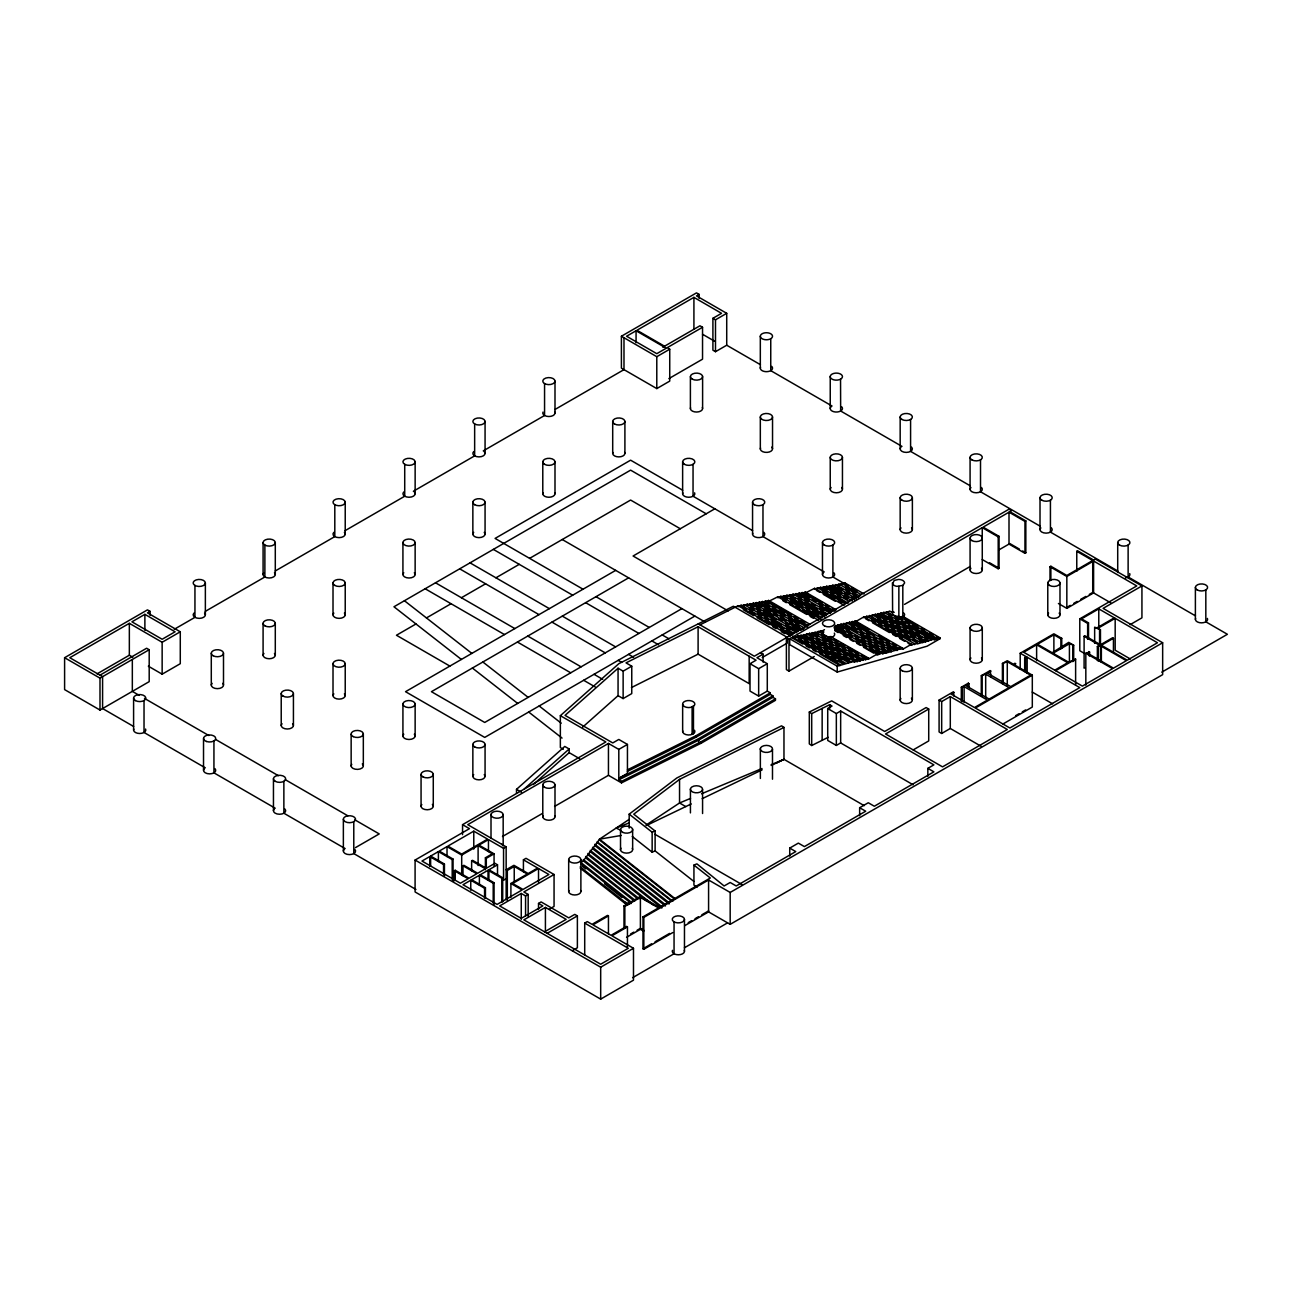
<?xml version="1.0" encoding="UTF-8"?>
<svg xmlns="http://www.w3.org/2000/svg" width="1292" height="1292" viewBox="0 0 1292 1292"><rect width="100%" height="100%" fill="white"/><g stroke="black" fill="none" stroke-linecap="round" stroke-linejoin="round"><path stroke-width="1.5" d="M892.449 582.74L892.611 613.765A6.105 3.521 0 0 0 896.923 616.268L898.861 616.349L937.088 638.426L937.088 639.427L939.93 637.78L939.93 638.781L927.123 646.178L837.216 672.066L789.735 644.643L789.735 638.781L837.216 666.188L854.254 661.326L854.254 662.328L857.097 660.68L857.097 661.682L859.955 660.034L859.955 661.036L862.798 659.388L862.798 660.39L865.64 658.742L865.64 659.744L868.499 658.096L868.499 659.082L861.683 655.157M818.708 634.937L815.317 632.967L821.018 630.674L823.036 631.836L822.568 632.66A6.105 3.521 0 0 0 830.627 636.617L868.499 658.096M903.786 616.607L904.61 614.847A6.105 3.521 0 0 0 903.786 613.086M682.644 704.366A6.105 3.521 0 0 0 690.816 707.37L694.256 705.561A6.105 3.521 0 0 0 689.799 700.587A6.105 3.521 0 0 0 682.644 704.366L682.644 731.773M563.296 749.263L560.357 747.567L560.357 715.671L618.803 663.7L733.388 606.239L787.135 637.279L787.135 643.158L762.215 657.547M618.06 668.239L618.06 695.661L623.132 698.584L631.756 693.594L631.756 666.188L623.132 671.162L618.06 668.239L565.04 715.38L612.763 742.932L618.803 739.444L627.444 744.434L627.444 773.343L618.803 778.317L698.649 738.701L772.891 695.839L772.891 697.325L698.649 740.187L618.803 779.819L618.803 749.408L608.451 743.433L467.736 824.667L506.157 846.858L506.157 899.684M582.708 727.089L618.06 695.661M516.509 793.03L516.509 789.347L564.765 746.437L569.174 748.989L569.174 752.655L533.289 784.567M524.326 788.879L569.174 748.989M629.188 828.107L629.188 814.154L676.863 777.945L781.579 725.829L783.969 727.428L783.969 759.325L864.235 805.675M671.194 900.782L597.179 842.529L599.488 839.17L629.172 819.403M783.969 727.428L679.544 779.399L633.758 814.17L655.109 830.982L655.109 850.911L693.788 881.354M669.095 903.996L594.853 845.582L597.179 842.529M665.412 905.983L592.543 848.634L594.853 845.582M661.843 908.034L590.234 851.67L592.543 848.634M647.244 901.412L587.925 854.723L590.234 851.67M637.618 898.715L585.615 857.775L587.925 854.723M634.598 901.202L583.306 860.827L585.615 857.775M583.306 860.827L580.996 862.588L631.32 902.204M902.817 585.438L904.61 582.95A6.105 3.521 0 0 0 898.505 579.43L894.177 580.463L892.611 583.855A6.105 3.521 0 0 0 896.923 586.358L902.817 585.438L902.817 617.35M840.543 379.17L841.544 378.459A6.105 3.521 0 0 0 840.188 373.873A6.105 3.521 0 0 0 832.145 374.066L831.144 374.777A6.105 3.521 0 0 0 832.5 379.363A6.105 3.521 0 0 0 840.543 379.17L840.656 411.001L901.961 446.386M646.113 825.055L679.544 802.978L690.542 798.391M100.001 675.151L146.61 648.245L149.194 649.731L149.194 681.643L100.001 710.051L64.6 689.605L64.6 657.709L147.466 609.872L150.066 611.358L150.066 615.347M668.836 378.637L702.541 359.176L702.541 327.28L667.157 347.709L669.74 349.211L669.74 381.108L656.788 388.585L621.404 368.139L621.404 336.243L696.501 292.88L699.085 294.382L699.085 298.371M148.338 666.188L162.146 674.166L180.282 663.7L180.282 631.788L162.146 642.269L129.345 623.325L69.784 657.709L102.585 676.653L102.585 708.549L133.657 726.492M144.882 614.346L131.929 621.823L162.146 639.265L175.098 631.788L144.882 614.346L144.882 630.302M150.066 611.358L147.466 612.86L180.282 631.788M636.068 330.768L626.572 336.243L656.788 353.685L666.284 348.21L636.068 330.768L636.068 342.735M760.423 364.683L726.718 345.222L715.493 351.699L712.909 350.197L712.909 318.3L721.534 313.326L693.917 297.37L636.94 330.267L664.556 346.224M699.085 294.382L696.501 295.884L726.718 313.326L726.718 345.222M97.013 673.891L129.345 655.222L132.801 657.208M174.226 629.301L194.947 617.35L194.947 585.438M205.283 611.374L264.876 576.975L264.876 545.079A6.105 3.521 0 0 1 267.606 539.184A6.105 3.521 0 0 1 275.083 543.496A6.105 3.521 0 0 1 264.876 545.079M275.212 570.999L334.806 536.6L334.806 504.704M345.125 530.641L404.719 496.225L404.719 464.329A6.105 3.521 0 0 1 407.465 458.434A6.105 3.521 0 0 1 414.926 462.762A6.105 3.521 0 0 1 404.719 464.329M413.359 491.251L474.648 455.866L474.648 423.97A6.105 3.521 0 0 1 477.378 418.075A6.105 3.521 0 0 1 484.855 422.387A6.105 3.521 0 0 1 474.648 423.97M483.273 450.876L544.562 415.491L544.562 383.595M554.93 409.516L623.988 369.641L623.988 337.745M662.828 347.209L699.957 325.778L702.541 327.28M712.909 318.3L715.493 319.802L726.718 313.326M64.6 657.709L100.001 678.138L149.194 649.731M621.404 336.243L656.788 356.689L669.74 349.211M415.976 623.971L396.45 635.244L449.874 666.091M426.441 617.931L451.053 603.719M461.405 597.744L485.582 583.79M495.934 577.799L519.239 564.346M529.607 558.37L630.609 500.052L680.303 528.751M714.831 508.806L633.08 556.012L728.171 610.922M615.67 570.37L405.526 691.688L484.726 737.409L694.854 616.09M628.623 577.847L431.431 691.688L484.726 722.454L681.918 608.613M355.478 847.617L379.218 833.921L354.88 819.855M462.552 834.648L462.552 824.667L605.851 741.947L560.357 715.671M763.087 662.134L763.087 654.156L756.934 657.709L767.287 663.7L767.287 691.107L758.662 696.081L750.022 691.107L750.022 663.7L756.062 660.212L698.1 626.733L626.022 662.877L631.756 666.188M814.267 656.497L788.976 671.113L786.392 669.611L786.392 637.715L788.976 639.201L982.243 527.637L998.199 536.858L999.071 536.358L999.071 568.254L998.199 568.755L982.243 559.533M998.635 550.053L1009.004 544.077L1024.96 553.299L1025.832 552.798L1025.832 520.902L1024.96 521.403L1009.004 512.181L983.099 527.136L999.071 536.358M842.852 663.927L795.371 636.504L792.529 638.151L802.703 644.03M845.711 663.28L798.23 635.858L795.371 637.505L795.371 636.504M798.23 635.858L798.23 636.859L801.072 635.212L848.553 662.618M801.072 635.212L801.072 636.213L803.931 634.566L851.396 661.972M627.444 946.778L627.444 926.848L611.907 935.812L633.484 948.28L633.484 980.176L600.683 999.12L415.087 891.964L415.087 860.052L469.464 828.657L462.552 824.667M803.931 634.566L803.931 635.567L806.773 633.92L854.254 661.326M857.097 660.68L809.616 633.274L806.773 634.921L806.773 633.92M809.616 633.274L809.616 634.275L812.474 632.628L859.955 660.034M812.474 632.628L812.474 633.613L815.317 631.982L862.798 659.388M444.432 876.008L444.432 864.041L443.56 864.542L429.752 856.564L421.983 861.053L460.404 883.227L468.172 878.754L454.364 870.776L454.364 880.74M430.624 866.044L430.624 856.079L438.392 851.589L452.2 859.568L453.056 859.067L453.056 880.999M485.404 869.758L485.404 857.791L492.3 853.802L478.105 845.614L461.696 855.078L447.016 846.599L439.248 851.089L453.056 859.067M473.776 831.16L447.888 846.098L461.696 854.077L487.601 839.122L473.776 831.16L473.776 849.102M824.474 629.688L821.018 631.675L821.018 630.674M618.803 749.408L627.444 744.434M750.022 663.7L758.662 668.675L767.287 663.7M885.666 652.153L882.824 653.8L882.824 652.815L835.343 625.393L835.343 626.394L838.201 624.747L885.666 652.153L885.666 653.154L902.769 648.277L902.769 649.262L899.377 647.308M888.525 651.507L841.044 624.101L838.201 625.748L838.201 624.747M841.044 624.101L841.044 625.102L843.886 623.455L891.367 650.861M894.226 650.215L846.744 622.809L843.886 624.456L843.886 623.455M897.068 649.569L849.587 622.163L846.744 623.794L846.744 622.809M899.91 648.923L852.445 621.517L849.587 623.148L849.587 622.163M902.769 648.277L855.288 620.854L852.445 622.502L852.445 621.517M937.088 638.426L934.245 640.073L934.245 639.072L917.142 643.949L917.142 642.964L914.3 644.611L914.3 643.61L911.458 645.257L911.458 644.256L863.977 616.849L855.288 621.856L855.288 620.854M914.3 643.61L866.819 616.203L863.977 617.834L863.977 616.849M917.142 642.964L869.661 615.541L866.819 617.188L866.819 616.203M920.001 642.318L872.52 614.895L869.661 616.542L869.661 615.541M922.843 641.672L875.362 614.249L872.52 615.896L872.52 614.895M925.686 641.01L878.221 613.603L875.362 615.25L875.362 614.249M506.157 846.858L503.557 848.343L488.457 839.622L478.961 845.113L494.061 853.834L494.061 865.785M928.544 640.364L881.063 612.957L878.221 614.604L878.221 613.603M931.387 639.718L883.906 612.311L881.063 613.958L881.063 612.957M934.245 639.072L886.764 611.665L883.906 613.312L883.906 612.311M502.475 836.505L542.43 813.443M554.591 806.418L608.451 775.329L621.5 782.871L701.233 743.175L775.475 700.312L775.475 698.827L772.891 697.325M904.545 604.381L970.147 566.51M454.364 870.776L455.22 870.275L469.028 878.253L476.796 873.763L462.988 865.785L462.988 875.766M462.988 865.785L463.86 865.301L477.669 873.263L485.437 868.789L471.628 860.811L471.628 870.776M471.628 860.811L472.484 860.311L486.293 868.289L494.933 863.298L497.517 864.8L497.517 874.765M627.395 769.87L696.049 735.697L770.29 692.835L770.29 694.337L696.049 737.199L627.395 771.372M485.404 857.791L486.293 858.308L494.061 853.834M618.803 779.819L621.5 781.369L701.233 741.689L775.475 698.827M485.437 897.682L485.437 887.717L484.565 888.218L470.756 880.24L462.988 884.729L497.097 904.416L522.13 889.962L510.905 883.486L510.905 897.439M494.061 904.658L494.061 882.743L493.205 883.227L479.397 875.265L471.628 879.739L485.437 887.717M502.701 901.671L502.701 877.752L501.829 878.253L488.021 870.275L480.253 874.765L494.061 882.743M488.893 879.739L488.893 869.774L497.517 864.8M868.499 659.082L877.123 654.107L877.123 655.109L882.824 652.815M523.422 871.777L523.422 859.81L526.005 858.308L554.058 874.506L554.058 906.419L549.035 909.326M523.422 859.81L537.666 868.03L528.17 873.521L513.925 865.301L506.157 869.774L507.32 870.453L514.232 866.464L527.298 874.022L510.905 883.486M902.769 649.262L911.458 644.256M506.157 878.754L503.557 880.24L503.557 848.343M1050.008 580.706L1050.008 566.752L1050.864 566.251L1066.837 575.473L1092.725 560.518L1092.725 592.43L1089.285 594.417M1076.769 571.242L1076.769 551.313L1077.625 550.812L1093.597 560.034L1095.325 559.032L1141.934 585.938L1141.934 617.834L1130.112 624.666M538.522 868.531L512.633 883.486L522.985 889.461L548.89 874.506L538.522 868.531L538.522 882.484M913.169 784.809L840.656 742.932L836.344 745.436L827.72 740.445L827.72 708.549L832.032 706.062L829.658 704.689L811.699 713.62L809.309 712.021L831.693 700.878L884.697 731.482L926.138 707.548L928.722 709.033L928.722 740.93L913.186 749.909M1050.008 566.752L1066.837 576.474L1093.597 561.019L1136.766 585.938L1079.789 618.836L1079.789 650.732L1084.505 653.461M528.17 916.383L528.17 894.452L525.569 895.937L521.257 893.45L499.681 905.918L521.257 918.37L542.834 905.918L538.522 903.415L538.522 909.407M554.058 874.506L523.858 891.964L528.17 894.452M827.72 708.549L836.344 713.539L840.656 711.036L933.89 764.864L927.85 768.352L927.85 776.331M538.522 903.415L541.122 901.929L568.738 917.869L574.779 914.381L577.379 915.883L577.379 947.779L572.34 950.686M544.562 931.823L566.154 919.371L545.418 907.404L523.841 919.856L600.683 964.22L628.3 948.28L584.711 923.102L584.711 954.998M1066.837 607.369L1070.293 605.383M1073.749 603.38L1077.189 601.394M1080.645 599.407L1085.829 596.403M1058.423 603.509L1066.837 608.37L1093.597 592.915L1110.862 602.896M981.371 746.421L950.298 728.478L941.674 733.468L939.09 731.966L939.09 700.07L953.318 691.85L954.174 696.34M961.329 701.185L961.329 687.231L968.386 683.161L969.242 687.635M981.29 695.645L981.29 675.7L990.189 670.564L991.061 677.04M1002.414 683.436L1002.414 663.507L1007.276 660.697L1013.283 664.169L1014.898 663.248L1015.819 663.781L1014.204 664.702L1032.308 675.151L1032.308 707.047L1002.947 724.005M1020.212 669.175L1020.212 653.219L1053.884 633.791L1061.749 638.329L1061.749 648.293M954.174 692.351L951.154 694.095L974.475 707.548L987.411 700.07L964.107 686.617L961.329 687.231M969.242 683.646L965.835 685.616L989.139 699.085L1009.004 687.619L985.683 674.166L981.29 675.7M991.061 671.065L987.411 673.164L1010.732 686.617L1030.58 675.151L1007.276 661.698L1002.414 663.507M1054.756 670.177L1067.693 662.699L1036.62 644.756L1023.668 652.234L1082.373 686.117L1112.59 668.675L1085.829 653.219L1085.829 685.131M1061.749 638.329L1060.877 638.829L1053.884 634.792L1037.492 644.256L1052.156 652.735L1068.742 642.366L1073.684 645.225L1073.684 661.165M1094.647 643.368L1094.647 627.411L1097.053 627.815L1114.318 617.834L1098.781 608.871L1081.517 618.836L1088.51 622.873L1088.51 638.829M928.722 709.033L885.553 733.969L942.53 766.867L1007.276 729.479L950.298 696.582L941.674 701.556L939.09 700.07M1141.934 585.938L1103.093 608.37L1162.655 642.754L1162.655 674.65L730.174 924.345L708.581 911.894L684.728 925.67M547.162 933.325L577.379 915.883M1024.685 671.549L1024.685 657.596L1026.236 656.691L1020.212 653.219M1024.685 657.596L1027.156 657.224L1079.789 687.619L1009.859 727.994L975.331 708.048L1032.308 675.151M1079.789 618.836L1087.638 623.374L1088.51 622.873M584.711 923.102L587.295 921.616L592.043 924.345L607.579 915.382L608.451 915.883L608.451 933.825M1073.684 645.225L1069.421 643.755L1053.028 653.219L1068.565 662.198L1075.622 659.114L1075.622 685.035M1084.957 667.673L1084.101 668.174L1084.101 636.278L1084.957 635.777L1100.509 644.756L1112.59 637.78L1113.446 638.28L1113.446 652.234M1101.365 661.197L1101.365 645.257L1127.27 660.212L1157.471 642.754L1115.174 618.335L1097.909 628.3L1100.445 629.769L1100.509 661.698M1094.647 627.411L1100.445 629.769M623.988 927.85L623.988 905.918L640.396 896.438L659.388 907.404L710.309 877.995L693.933 865.107L696.889 863.863L724.118 885.973L730.174 882.484L736.214 885.973L795.775 851.589L789.735 848.101L789.735 856.079M608.451 915.883L592.915 924.846L611.035 935.311L626.572 926.348L627.444 926.848M623.988 905.918L624.843 906.403L640.396 897.439L658.516 907.905L642.98 916.884L642.98 948.78L643.836 949.281L672.809 932.549M1055.612 670.677L1075.622 659.114M1085.829 653.219L1089.576 652.056L1089.576 656.045M1097.36 660.519L1097.36 646.565L1099.637 645.257L1084.101 636.278M1089.576 652.056L1087.557 653.219L1113.446 668.174L1126.398 660.697L1100.509 645.758L1097.36 646.565M1101.365 645.257L1113.446 638.28M642.98 916.884L643.836 917.368L708.581 879.997L730.174 892.449L1162.655 642.754M630.544 934.019L633.823 932.13M637.101 930.24L640.396 928.334L643.836 930.337M626.572 937.314L640.396 929.336L643.691 931.241M1015.69 715.655L1019 713.733M1022.311 711.827L1025.622 709.922M789.735 848.101L798.359 843.111L804.399 846.599L865.705 811.215L859.648 807.726L859.648 815.704M859.648 807.726L868.289 802.752L874.329 806.24L933.89 771.841L927.85 768.352M415.087 860.052L600.683 967.207L633.484 948.28M642.98 948.78L651.604 943.79M655.06 941.803L658.516 939.801M659.388 939.3L669.563 933.422M688.248 922.649L691.64 920.679M695.031 918.725L698.423 916.755M701.831 914.801L708.614 910.876M632.612 977.689L674.053 953.754L674.053 921.858M684.421 947.779L727.574 922.859M1161.799 672.163L1227.4 634.291L1205.824 621.823L1205.824 589.927M700.006 624.843L738.12 605.738L789.945 635.664L789.945 636.665M792.787 635.018L741.156 605.205L738.12 606.739L738.12 605.738M793.918 633.371L744.208 604.672L741.156 606.206L741.156 605.205M796.776 632.741L747.26 604.139L744.208 605.673L744.208 604.672M797.939 631.11L750.313 603.606L747.26 605.14L747.26 604.139M750.313 603.606L750.313 604.608L753.365 603.089L800.798 630.464M753.365 603.089L753.365 604.075L756.418 602.557L803.543 629.753M804.658 628.122L759.454 602.024L756.418 603.542L756.418 602.557M807.532 627.476L762.506 601.491L759.454 603.009L759.454 602.024M808.679 625.845L765.558 600.958L762.506 602.476L762.506 601.491M765.558 600.958L765.558 601.943L768.611 600.425L809.842 624.23M768.611 600.425L768.611 601.426L777.849 596.791L818.579 620.305M821.454 619.675L780.901 596.258L777.849 597.776L777.849 596.791M822.293 617.867L783.953 595.725L780.901 597.243L780.901 596.258M783.953 595.725L783.953 596.71L786.99 595.192L825.184 617.237M826.347 615.622L790.042 594.659L786.99 596.193L786.99 595.192M790.042 594.659L790.042 595.66L793.094 594.126L827.526 614.007M830.433 613.393L796.147 593.593L793.094 595.127L793.094 594.126M831.628 611.794L799.199 593.06L796.147 594.595L796.147 593.593M799.199 593.06L799.199 594.062L802.235 592.527L834.551 611.181M802.235 592.527L802.235 593.529L805.287 591.994L835.763 609.598M805.287 591.994L805.287 592.996L814.59 588.328L844.047 605.35M845.243 603.735L817.642 587.795L814.59 589.33L814.59 588.328M848.182 603.138L820.678 587.262L817.642 588.797L817.642 587.795M849.393 601.555L823.731 586.73L820.678 588.264L820.678 587.262M823.731 586.73L823.731 587.731L826.783 586.197L852.332 600.958M826.783 586.197L826.783 587.198L829.835 585.68L855.272 600.36M829.835 585.68L829.835 586.665L832.888 585.147L856.515 598.794M858.631 597.712L835.94 584.614L832.888 586.132L832.888 585.147M631.433 687.57L698.1 654.156L749.166 683.63L749.166 656.223M859.842 596.113L838.976 584.081L835.94 585.599L835.94 584.614M861.07 594.53L842.029 583.548L838.976 585.066L838.976 584.081M837.991 585.696L843.353 583.015M864.025 593.949L845.081 583.015L842.029 584.533L842.029 583.548M776.767 762.91L783.969 759.325L771.146 764.686M809.309 712.021L809.309 743.917L811.699 745.516L828.156 737.328M646.355 825.54L691.22 803.947M702.137 798.698L762.151 769.822M771.243 765.445L783.969 759.325M770.743 338.746L769.499 339.295A6.105 3.521 0 0 1 761.602 338.407A6.105 3.521 0 0 1 762.086 333.772L763.346 333.207A6.105 3.521 0 0 1 771.243 334.095A6.105 3.521 0 0 1 770.759 338.73L770.743 370.642L832.048 406.027M629.188 814.154L652.153 832.226L655.109 830.982M632.256 836.489L652.153 852.171L655.109 850.911M701.524 793.789L761.989 768.514M629.01 822.956L616.122 828.091L621.016 830.336M900.088 618.254L901.558 617.899M621.274 835.439L599.488 839.17L674.876 898.505M580.221 866.851L625.005 902.091L629.721 904.029M580.221 868.143L625.005 903.399L628.154 904.691M970.179 485.776L910.585 451.376L910.585 419.48M1040.092 526.151L980.515 491.751L980.515 459.855M1117.774 570.999L1050.428 532.11L1050.428 500.214M1195.455 615.848L1128.126 576.975L1128.126 545.079M702.541 334.257L714.621 341.233M1025.832 520.902L1009.859 511.68L1011.588 510.679L1009.004 509.193L754.334 656.223L698.278 623.842M1076.769 551.313L1092.725 560.518M1009.859 543.577L1019.436 549.116M1022.634 550.957L1025.832 552.798M989.494 562.714L999.071 568.254M1130.403 659.033L1115.174 650.231L1115.174 618.335M939.93 637.78L902.817 616.349L898.861 617.35L902.333 619.352M682.677 490.249L630.609 460.178L495.078 538.425L583.031 589.217M752.622 530.624L693.045 496.225L693.045 464.329M824.264 571.985L762.974 536.6L762.974 504.704M848.521 586.003L832.888 576.975L832.888 545.079M851.977 587.989L857.145 590.977M892.465 611.358L894.177 612.36M904.497 618.319L917.998 626.103M921.374 628.057L924.749 630.012M929.82 632.935L933.195 634.873M936.555 636.827L939.93 638.781M1032.243 692.076L1052.625 703.833M892.449 612.65L889.607 611.019L886.764 612.65L886.764 611.665M845.485 586.536L855.869 592.527M905.805 621.371L909.293 623.374M912.766 625.376L917.982 628.38M921.454 630.399L937.088 639.427M845.937 589.087L849.409 591.09M852.882 593.093L856.37 595.111M888.46 613.635L891.851 615.59M895.243 617.56L898.634 619.514M902.026 621.468L905.417 623.422M908.809 625.376L932.549 639.088M837.684 586.616L842.917 589.637M846.405 591.655L849.894 593.674M853.398 595.677L856.887 597.695M888.993 616.236L892.384 618.206M895.776 620.16L912.733 629.947M916.125 631.901L919.516 633.871M924.604 636.794L927.995 638.765M834.567 587.117L841.318 591.009M844.71 592.963L848.085 594.918M851.46 596.856L854.836 598.81M882.759 614.927L899.716 624.714M903.108 626.685L906.499 628.639M909.891 630.593L921.761 637.457M925.153 639.411L928.544 641.365M706.207 513.796L630.609 470.143L393.963 606.772L461.389 659.453M829.835 586.665L841.706 593.529M845.097 595.483L848.489 597.437M879.917 615.573L886.7 619.498M890.091 621.452L893.483 623.406M896.874 625.376L900.266 627.331M903.657 629.285L915.527 636.132M918.919 638.103L925.686 642.011M826.783 587.198L840.414 595.063M843.821 597.033L847.229 599.003M877.058 616.236L880.45 618.19M883.841 620.144L887.233 622.098M890.624 624.052L907.582 633.855M910.973 635.809L914.365 637.763M919.452 640.703L922.843 642.657M823.731 587.731L827.155 589.701M830.578 591.688L834.002 593.658M837.426 595.628L840.85 597.615M877.607 618.836L894.565 628.623M897.956 630.577L901.348 632.547M904.739 634.501L909.826 637.44M913.218 639.395L916.609 641.349M822.406 589.265L827.558 592.237M830.998 594.223L846.454 603.138M871.357 617.528L881.532 623.39M884.923 625.36L888.315 627.314M891.706 629.269L895.098 631.223M898.489 633.193L910.359 640.041M822.81 591.784L834.89 598.761M838.346 600.748L841.803 602.75M871.906 620.128L875.298 622.082M878.689 624.052L882.081 626.006M885.472 627.96L902.43 637.747M816.318 590.331L819.79 592.334M823.246 594.336L835.391 601.329M865.672 618.82L869.064 620.774M872.455 622.728L889.413 632.531M892.804 634.485L896.196 636.439M899.587 638.393L904.675 641.333M908.066 643.287L911.458 645.257M805.287 592.996L822.229 602.766M825.604 604.721L828.996 606.675M832.387 608.629L835.763 610.583M856.984 622.841L868.854 629.688M879.028 635.567L889.203 641.446M892.594 643.4L895.986 645.354M802.235 593.529L809.05 597.453M812.442 599.407L815.85 601.378M819.241 603.348L822.649 605.302M826.04 607.272L831.144 610.212M854.141 623.487L874.474 635.228M879.561 638.167L882.953 640.121M886.344 642.092L889.736 644.046M893.127 646L898.215 648.939M799.199 594.062L809.438 599.972M819.677 605.883L829.932 611.794M851.283 624.133L854.674 626.087M858.066 628.041L861.457 630.012M866.544 632.951L869.936 634.905M873.327 636.859L876.719 638.813M880.11 640.767L883.502 642.738M886.893 644.692L897.068 650.57M797.858 595.58L801.282 597.566M804.722 599.536L808.146 601.523M811.57 603.493L815.01 605.48M820.145 608.451L823.569 610.422M851.832 626.733L856.919 629.672M860.311 631.627L863.702 633.597M867.093 635.551L870.485 637.505M873.877 639.459L884.051 645.338M887.442 647.292L890.834 649.262M798.262 598.099L801.702 600.086M805.142 602.072L817.206 609.033M820.646 611.019L825.814 614.007M845.582 625.425L857.452 632.289M860.843 634.243L871.018 640.105M874.409 642.076L877.801 644.03M881.192 645.984L884.584 647.938M887.975 649.908L891.367 651.862M790.042 595.66L795.226 598.648M798.682 600.651L824.619 615.622M841.044 625.102L849.522 629.995M861.393 636.843L864.784 638.797M868.176 640.767L871.567 642.722M874.959 644.676L878.35 646.63M881.742 648.6L886.829 651.523M790.462 598.196L802.623 605.205M806.095 607.208L809.567 609.21M813.039 611.213L818.24 614.233M839.897 626.717L843.288 628.687M846.68 630.641L851.767 633.581M855.159 635.535L858.55 637.489M861.942 639.443L865.333 641.413M868.708 643.368L878.883 649.246M882.274 651.2L885.666 653.154M783.953 596.71L787.426 598.729M790.914 600.748L803.123 607.789M806.612 609.808L818.805 616.849M835.343 626.394L845.517 632.273M848.909 634.227L852.3 636.181M855.692 638.135L865.866 644.014M869.258 645.968L872.649 647.938M876.041 649.892L882.824 653.8M834.196 627.024L879.981 653.461M782.581 598.228L785.972 600.182M789.347 602.137L792.723 604.075M796.114 606.029L799.49 607.983M802.865 609.937L814.703 616.768M834.196 628.025L851.153 637.812M856.241 640.751L859.632 642.705M863.024 644.66L866.415 646.614M869.807 648.584L878.285 653.477M834.729 629.624L877.123 654.107M782.936 600.715L786.327 602.686M789.719 604.64L806.692 614.443M810.084 616.397L813.476 618.351M834.729 630.625L838.12 632.579M843.208 635.519L846.599 637.473M849.991 639.443L853.382 641.397M856.774 643.351L860.165 645.306M863.557 647.276L873.731 653.138M768.611 601.426L790.946 614.314M794.37 616.3L797.81 618.287M801.25 620.257L804.69 622.243M834.471 639.443L837.878 641.413M841.27 643.368L844.677 645.338M848.085 647.308L858.292 653.187M818.159 631.32L865.64 658.742M765.558 601.943L769.015 603.945M772.455 605.932L775.911 607.918M779.351 609.921L784.535 612.909M787.975 614.895L791.431 616.882M794.887 618.884L806.951 625.845M821.55 634.275L824.942 636.245M828.333 638.2L831.725 640.154M835.117 642.108L845.291 647.986M848.683 649.941L852.074 651.911M855.466 653.865L858.857 655.819M862.248 657.773L865.64 659.744M764.234 603.477L769.434 606.481M772.907 608.484L785.019 615.476M788.491 617.479L798.876 623.471M822.1 636.891L832.274 642.754M835.666 644.724L839.057 646.678M842.449 648.632L845.84 650.587M849.232 652.557L861.102 659.404M761.198 604.026L776.847 613.054M780.32 615.057L783.808 617.075M789.008 620.079L792.497 622.082M795.969 624.101L799.441 626.103M812.474 633.613L817.561 636.552M822.649 639.492L826.04 641.446M829.432 643.416L832.823 645.37M836.215 647.324L853.172 657.111M856.564 659.082L859.955 661.036M758.162 604.559L761.65 606.578M765.139 608.58L770.371 611.617M773.86 613.619L777.364 615.638M780.852 617.657L786.085 620.677M789.573 622.696L801.799 629.753M809.616 634.275L813.007 636.229M816.399 638.183L819.79 640.138M823.182 642.092L826.573 644.062M829.965 646.016L840.139 651.895M843.531 653.849L846.922 655.803M850.314 657.757L857.097 661.682M753.365 604.075L760.132 607.983M763.524 609.953L773.682 615.816M778.769 618.755L782.161 620.709M785.552 622.663L788.944 624.617M792.319 626.572L797.406 629.511M810.165 636.875L813.556 638.829M816.948 640.784L833.905 650.587M837.297 652.541L840.688 654.495M844.08 656.449L849.167 659.388M750.313 604.608L753.721 606.578M757.112 608.532L760.52 610.502M763.911 612.473L775.83 619.336M786.02 625.231L796.227 631.126M803.931 635.567L820.872 645.354M824.264 647.308L827.655 649.262M831.047 651.233L849.7 661.988M750.684 607.111L754.092 609.081M757.5 611.051L767.755 616.978M771.163 618.949L781.418 624.86M786.537 627.815L789.945 629.785M801.072 636.213L807.855 640.121M811.247 642.092L814.638 644.046M818.03 646L821.421 647.954M824.813 649.924L841.77 659.711M749.36 608.645L752.784 610.615M757.919 613.587L761.359 615.573M764.783 617.544L768.207 619.53M771.631 621.517L783.63 628.429M787.07 630.415L792.206 633.387M798.23 636.859L801.621 638.813M805.013 640.767L808.404 642.738M811.796 644.692L828.753 654.479M832.145 656.433L835.536 658.403M838.928 660.357L844.015 663.297M742.884 607.208L746.324 609.194M749.764 611.181L754.932 614.152M758.372 616.139L761.812 618.125M765.252 620.112L777.299 627.072M780.739 629.059L791.059 635.018M798.763 639.459L815.72 649.262M819.112 651.216L822.503 653.171M825.895 655.125L837.765 661.988M792.529 637.166L840.01 664.572M743.304 609.727L753.656 615.719M757.112 617.705L769.208 624.698M772.664 626.685L776.121 628.687M781.305 631.675L784.761 633.661M806.095 645.984L809.486 647.938M812.878 649.908L816.269 651.862M819.661 653.817L840.01 665.574M760.487 652.67L763.087 654.156M562.246 539.523L705.319 622.13M767.287 691.107L770.29 692.835M770.29 694.337L772.891 695.839M595.983 596.694L649.278 627.46M662.215 634.937L669.095 638.894M493.35 549.391L572.679 595.192M585.631 602.67L638.91 633.435M651.862 640.913L658.597 644.789M470.046 562.86L549.375 608.645M562.311 616.122L615.606 646.888M628.558 654.366L633.613 657.289M459.677 568.835L539.006 614.637M551.959 622.114L605.254 652.88M618.19 660.357L621.662 662.36M435.517 582.789L514.846 628.59M527.782 636.068L581.077 666.833M594.029 674.311L602.702 679.317M425.149 588.764L504.478 634.566M517.43 642.043L570.709 672.809M583.661 680.286L595.354 687.037M685.761 806.579L679.544 802.978L679.544 779.399M569.174 752.655L579.656 758.711M654.963 834.293L741.947 884.519M516.509 789.347L521.467 792.206M488.893 869.774L502.701 877.752M430.624 856.079L444.432 864.041M139.278 695.387L132.333 691.382L132.333 659.469M144.494 698.407L208.836 735.536M215.78 739.557L278.378 775.701M285.338 779.706L347.919 815.85A6.105 3.521 0 0 1 355.365 820.097A6.105 3.521 0 0 1 345.158 821.68A6.105 3.521 0 0 1 347.887 815.785M205.315 767.852L144.026 732.467L144.026 700.571M275.228 808.227L213.939 772.842L213.939 740.946M345.158 848.602L283.869 813.217L283.869 781.321M415.943 889.461L353.782 853.576L353.782 821.68M404.428 600.732L471.855 653.397M482.869 662.005L528.153 697.373M539.168 705.981L561.196 723.181M472.387 668.045L517.688 703.429M528.686 712.021L562.052 738.087M696.905 887.394L693.933 885.052L693.933 865.107M599.488 840.01L674.489 899.038M597.179 841.77L672.761 901.267M594.853 844.274L669.095 902.704M592.543 847.326L665.412 904.691M590.234 850.378L661.843 906.742M587.925 853.431L653.477 905.03M585.615 856.483L639.201 898.667M583.306 859.535L634.598 899.91M580.996 863.88L631.32 903.496M582.563 866.415L585.712 868.886M604.575 883.744L621.872 897.359M1195.391 587.44L1195.391 619.336M1117.709 542.575L1117.709 572.485M1099.573 630.27L1099.573 646.21M1098.781 608.871L1098.781 628.8M1098.232 647.066L1098.232 661.019M1093.597 561.019L1093.597 592.915M1088.704 651.556L1088.704 655.545M1087.638 623.374L1087.638 639.33M1072.812 645.709L1072.812 661.665M1069.421 643.755L1069.421 661.698M1066.837 576.474L1066.837 608.37M1060.877 638.829L1060.877 648.794M1059.989 582.95L1059.989 614.847M1053.884 634.792L1053.884 652.735M1050.864 566.251L1050.864 580.205M1047.78 582.95L1047.78 614.847M1040.012 497.727L1040.012 529.623M1036.62 644.756L1036.62 660.697M1027.156 657.224L1027.156 673.18M1025.606 658.129L1025.606 672.082M1024.96 521.403L1024.96 553.299M1009.004 512.181L1009.004 544.077M1007.276 661.698L1007.276 685.616M1003.286 664.007L1003.286 683.936M998.199 536.858L998.199 568.755M985.683 674.166L985.683 698.084M982.243 527.637L982.291 569.998M982.291 627.815L982.291 659.711M982.146 676.201L982.146 696.146M970.082 457.352L970.082 489.248M970.082 538.102L970.082 569.998M970.082 627.815L970.082 659.711M968.386 683.161L968.386 687.134M964.107 686.617L964.107 702.573M962.201 687.715L962.201 701.685M950.298 696.582L950.298 728.478M941.674 701.556L941.674 733.468M912.378 497.727L912.378 529.623M912.362 667.996L912.362 699.909M900.169 416.993L900.169 448.889M900.169 497.727L900.169 529.623M900.169 668.352L900.169 700.248M898.861 586.455L898.861 618.351M845.081 583.015L845.081 584.016M842.449 457.352A6.105 3.521 0 0 1 833.292 460.404A6.105 3.521 0 0 1 833.292 454.3A6.105 3.521 0 0 1 842.449 457.352L842.449 489.248M840.656 711.036L840.656 742.932M837.216 666.188L837.216 672.066M836.344 713.539L836.344 745.436M831.063 636.488L831.063 637.473L832.048 637.182A6.105 3.521 0 0 0 834.325 633.096M830.239 376.521L830.239 408.417M830.239 457.352L830.239 489.248M829.658 704.689L829.658 708.678M823.036 631.836L823.036 632.838A6.105 3.521 0 0 1 823.925 631.998M822.471 542.575L822.471 574.488M822.148 708.42L822.148 740.316M811.699 713.62L811.699 745.516M788.976 639.201L788.976 671.113M772.535 416.993A6.105 3.521 0 0 1 763.378 420.045A6.105 3.521 0 0 1 763.378 413.941A6.105 3.521 0 0 1 772.535 416.993L772.535 448.889M772.487 749.295A6.105 3.521 0 0 1 762.813 751.766A6.105 3.521 0 0 1 763.96 745.694A6.105 3.521 0 0 1 772.487 749.295L772.487 779.205M760.326 336.259L760.326 368.155M760.326 416.993L760.326 448.889M760.358 748.536L760.358 778.446M758.662 668.675L758.662 696.081M752.558 502.217L752.558 534.113M730.174 892.449L730.174 924.345M715.493 319.802L715.493 351.699M708.581 879.997L708.581 911.894M702.606 376.473L702.606 408.369M702.573 789.606A6.105 3.521 0 0 1 692.98 792.174A6.105 3.521 0 0 1 693.933 786.085A6.105 3.521 0 0 1 702.573 789.606L702.573 813.524M701.233 741.689L701.233 743.175M698.649 738.701L698.649 741.689M698.1 626.733L698.1 654.156M696.049 735.697L696.049 737.199M693.917 297.37L693.917 329.266M693.465 706.272L693.465 733.695M693.013 706.53L693.013 733.953M692.108 706.982L692.108 734.405M690.396 376.763L690.396 408.66M690.429 788.976L690.429 812.894M684.469 919.371A6.105 3.521 0 0 1 675.312 922.423A6.105 3.521 0 0 1 675.312 916.319A6.105 3.521 0 0 1 684.469 919.371L684.469 951.267M682.628 461.842L682.628 493.738M656.788 356.689L656.788 388.585M652.153 832.226L652.153 852.171M643.836 917.368L643.836 949.281M640.396 897.439L640.396 929.336M632.644 829.27L632.644 849.215M624.908 421.467L624.908 453.379M625.005 902.091L625.005 903.399M624.843 906.403L624.843 928.334M623.132 671.162L623.132 698.584M621.5 781.369L621.5 782.871M620.515 830.045L620.515 849.974M612.699 421.467L612.699 453.379M608.451 743.433L608.451 775.329M600.683 967.207L600.683 999.12M580.883 859.568A6.105 3.521 0 0 1 571.726 862.62A6.105 3.521 0 0 1 571.726 856.515A6.105 3.521 0 0 1 580.883 859.568L580.883 891.464M568.674 859.568L568.674 891.464M554.995 381.108A6.105 3.521 0 0 1 545.838 384.16A6.105 3.521 0 0 1 545.838 378.055A6.105 3.521 0 0 1 554.995 381.108L554.995 413.004M554.995 461.842L554.995 493.738M554.995 784.809L554.995 816.706M545.418 907.404L545.418 931.322M542.785 461.842L542.785 493.738M542.785 784.809L542.785 816.706M525.569 895.937L525.569 915.883M521.257 893.45L521.257 919.371M514.232 866.464L514.232 882.42M507.32 870.453L507.32 900.362M503.169 814.961A6.105 3.521 0 0 1 493.657 817.626A6.105 3.521 0 0 1 494.432 811.538A6.105 3.521 0 0 1 503.169 814.961L503.169 844.871M501.829 878.253L501.829 902.171M493.205 883.227L493.205 903.173M491.008 814.445L491.008 838.379M488.457 839.622L488.457 851.589M488.021 870.275L488.021 880.24M486.293 858.308L486.293 868.289M485.065 421.467L485.065 453.379M485.065 502.217L485.065 534.113M485.065 744.434L485.065 776.331M484.565 888.218L484.565 898.182M479.397 875.265L479.397 885.23M478.105 845.614L478.105 865.543M472.856 502.217L472.856 534.113M472.856 744.434L472.856 776.331M470.756 880.24L470.756 890.22M461.696 855.078L461.696 875.007M455.22 870.275L455.22 880.24M452.2 859.568L452.2 879.497M447.016 846.599L447.016 856.564M443.56 864.542L443.56 874.506M438.392 851.589L438.392 861.554M433.272 774.263L433.272 806.16M429.752 856.564L429.752 866.544M421.063 774.409L421.063 806.305M415.136 461.842L415.136 493.738M415.136 542.575A6.105 3.521 0 0 1 405.979 545.628A6.105 3.521 0 0 1 405.979 539.523A6.105 3.521 0 0 1 415.136 542.575L415.136 574.488M415.136 704.059A6.105 3.521 0 0 1 405.979 707.112A6.105 3.521 0 0 1 405.979 701.007A6.105 3.521 0 0 1 415.136 704.059L415.136 735.956M402.926 542.575L402.926 574.488M402.926 704.059L402.926 735.956M363.327 733.727L363.327 765.623M351.149 734.211L351.149 766.108M345.222 502.217A6.105 3.521 0 0 1 336.065 505.269A6.105 3.521 0 0 1 336.065 499.164A6.105 3.521 0 0 1 345.222 502.217L345.222 534.113M345.222 582.95L345.222 614.847M345.222 663.7A6.105 3.521 0 0 1 336.065 666.753A6.105 3.521 0 0 1 336.065 660.648A6.105 3.521 0 0 1 345.222 663.7L345.222 695.597M343.365 819.193L343.365 851.089M333.013 582.95L333.013 614.847M333.013 663.7L333.013 695.597M293.429 693.594L293.429 725.49M281.22 693.594L281.22 725.49M275.293 542.575L275.293 574.488M275.293 623.325L275.293 655.222M273.452 778.818L273.452 810.714M263.084 542.575L263.084 574.488M263.084 623.325L263.084 655.222M223.5 653.219L223.5 685.131M211.29 653.219L211.29 685.131M205.363 582.95A6.105 3.521 0 0 1 196.222 586.003A6.105 3.521 0 0 1 196.222 579.898A6.105 3.521 0 0 1 205.363 582.95L205.363 614.847M203.522 738.459L203.522 770.355M162.146 642.269L162.146 674.166M133.593 698.084L133.593 729.98M129.345 623.325L129.345 655.222M100.001 678.138L100.001 710.051M1207.406 618.432A6.105 3.521 0 0 1 1201.495 622.857A6.105 3.521 0 0 1 1195.601 618.432M684.275 950.347A6.105 3.521 0 0 1 678.365 954.788A6.105 3.521 0 0 1 672.47 950.347M771.695 366.379A6.105 3.521 0 0 1 770.759 370.626L769.499 371.192A6.105 3.521 0 0 1 762.732 370.949A6.105 3.521 0 0 1 760.52 367.251M841.706 406.835A6.105 3.521 0 0 1 841.544 410.355L840.543 411.066A6.105 3.521 0 0 1 832.5 411.26A6.105 3.521 0 0 1 831.144 406.673M911.554 447.129A6.105 3.521 0 0 1 906.273 452.41A6.105 3.521 0 0 1 900.976 447.129M981.484 487.488A6.105 3.521 0 0 1 976.187 492.785A6.105 3.521 0 0 1 970.906 487.488M1051.397 527.863A6.105 3.521 0 0 1 1046.116 533.144A6.105 3.521 0 0 1 1040.835 527.863M1129.709 573.567A6.105 3.521 0 0 1 1125.397 577.879M702.331 407.465A6.105 3.521 0 0 1 696.743 412.035A6.105 3.521 0 0 1 690.542 407.739M771.712 447.129A6.105 3.521 0 0 1 767.222 452.378A6.105 3.521 0 0 1 760.52 447.969M841.641 487.488A6.105 3.521 0 0 1 836.344 492.785A6.105 3.521 0 0 1 831.063 487.488M911.554 527.863A6.105 3.521 0 0 1 906.273 533.144A6.105 3.521 0 0 1 900.976 527.863M981.484 568.238A6.105 3.521 0 0 1 976.187 573.519A6.105 3.521 0 0 1 970.906 568.238M1059.165 613.086A6.105 3.521 0 0 1 1053.884 618.367A6.105 3.521 0 0 1 1048.603 613.086M981.484 657.951A6.105 3.521 0 0 1 976.187 663.232A6.105 3.521 0 0 1 970.906 657.951M624.698 452.458A6.105 3.521 0 0 1 618.803 456.9A6.105 3.521 0 0 1 612.909 452.458M554.785 412.083A6.105 3.521 0 0 1 548.89 416.525A6.105 3.521 0 0 1 542.995 412.083M833.857 572.711A6.105 3.521 0 0 1 828.576 578.008A6.105 3.521 0 0 1 823.295 572.711M763.943 532.352A6.105 3.521 0 0 1 759.454 537.601A6.105 3.521 0 0 1 752.752 533.192M694.628 492.833A6.105 3.521 0 0 1 688.733 497.258A6.105 3.521 0 0 1 682.838 492.833M484.242 451.602A6.105 3.521 0 0 1 478.961 456.9A6.105 3.521 0 0 1 473.68 451.602M554.785 492.833A6.105 3.521 0 0 1 548.89 497.258A6.105 3.521 0 0 1 542.995 492.833M414.328 491.977A6.105 3.521 0 0 1 409.031 497.258A6.105 3.521 0 0 1 403.75 491.977M484.242 532.352A6.105 3.521 0 0 1 478.961 537.633A6.105 3.521 0 0 1 473.68 532.352M344.399 532.352A6.105 3.521 0 0 1 339.118 537.633A6.105 3.521 0 0 1 333.82 532.352M414.328 572.711A6.105 3.521 0 0 1 409.031 578.008A6.105 3.521 0 0 1 403.75 572.711M274.469 572.711A6.105 3.521 0 0 1 269.188 578.008A6.105 3.521 0 0 1 263.907 572.711M344.399 613.086A6.105 3.521 0 0 1 339.118 618.367A6.105 3.521 0 0 1 333.82 613.086M204.556 613.086A6.105 3.521 0 0 1 199.275 618.367A6.105 3.521 0 0 1 193.978 613.086M274.469 653.461A6.105 3.521 0 0 1 269.188 658.742A6.105 3.521 0 0 1 263.907 653.461M222.676 683.355A6.105 3.521 0 0 1 217.395 688.652A6.105 3.521 0 0 1 212.114 683.355M145.592 729.059A6.105 3.521 0 0 1 139.697 733.501A6.105 3.521 0 0 1 133.803 729.059M214.908 768.595A6.105 3.521 0 0 1 209.627 773.876A6.105 3.521 0 0 1 204.346 768.595M284.838 808.953A6.105 3.521 0 0 1 279.556 814.251A6.105 3.521 0 0 1 274.259 808.953M354.767 849.328A6.105 3.521 0 0 1 349.47 854.61A6.105 3.521 0 0 1 344.189 849.328M292.606 723.73A6.105 3.521 0 0 1 287.325 729.011A6.105 3.521 0 0 1 282.027 723.73M344.399 693.836A6.105 3.521 0 0 1 339.118 699.117A6.105 3.521 0 0 1 333.82 693.836M414.328 734.195A6.105 3.521 0 0 1 409.031 739.492A6.105 3.521 0 0 1 403.75 734.195M362.309 763.895A6.105 3.521 0 0 1 357.658 769.386A6.105 3.521 0 0 1 351.763 764.315M432.384 804.399A6.105 3.521 0 0 1 427.297 809.761A6.105 3.521 0 0 1 421.806 804.545M484.242 774.57A6.105 3.521 0 0 1 478.961 779.851A6.105 3.521 0 0 1 473.68 774.57M554.785 815.785A6.105 3.521 0 0 1 548.89 820.226A6.105 3.521 0 0 1 542.995 815.785M501.716 844.306A6.105 3.521 0 0 1 503.089 845.937M911.393 698.164A6.105 3.521 0 0 1 906.58 703.591A6.105 3.521 0 0 1 900.847 698.471M580.673 890.543A6.105 3.521 0 0 1 574.779 894.985A6.105 3.521 0 0 1 568.884 890.543M632.273 848.311A6.105 3.521 0 0 1 626.442 853.124A6.105 3.521 0 0 1 620.984 848.182M694.466 730.271A6.105 3.521 0 0 1 694.256 732.968L690.816 734.793A6.105 3.521 0 0 1 682.725 730.852M544.562 787.296A6.105 3.521 0 0 0 554.785 785.714A6.105 3.521 0 0 0 547.307 781.402A6.105 3.521 0 0 0 544.562 787.296M622.76 832.403A6.105 3.521 0 0 0 632.612 830.191A6.105 3.521 0 0 0 624.359 826.379A6.105 3.521 0 0 0 622.76 832.403M824.619 626.006A6.105 3.521 0 0 0 834.584 623.955A6.105 3.521 0 0 0 826.525 619.998A6.105 3.521 0 0 0 824.619 626.006M902.171 670.79A6.105 3.521 0 0 0 912.233 668.917A6.105 3.521 0 0 0 904.4 664.831A6.105 3.521 0 0 0 902.171 670.79M971.875 630.302A6.105 3.521 0 0 0 982.098 628.72A6.105 3.521 0 0 0 974.62 624.407A6.105 3.521 0 0 0 971.875 630.302M971.875 540.589A6.105 3.521 0 0 0 982.098 539.006A6.105 3.521 0 0 0 974.62 534.694A6.105 3.521 0 0 0 971.875 540.589M1049.572 585.438A6.105 3.521 0 0 0 1059.779 583.871A6.105 3.521 0 0 0 1052.302 579.543A6.105 3.521 0 0 0 1049.572 585.438M1197.183 589.927A6.105 3.521 0 0 0 1207.406 588.345A6.105 3.521 0 0 0 1199.929 584.032A6.105 3.521 0 0 0 1197.183 589.927M1119.486 545.079A6.105 3.521 0 0 0 1129.709 543.496A6.105 3.521 0 0 0 1122.231 539.184A6.105 3.521 0 0 0 1119.486 545.079M1041.804 500.214A6.105 3.521 0 0 0 1052.011 498.647A6.105 3.521 0 0 0 1044.534 494.319A6.105 3.521 0 0 0 1041.804 500.214M971.875 459.855A6.105 3.521 0 0 0 982.098 458.272A6.105 3.521 0 0 0 974.62 453.96A6.105 3.521 0 0 0 971.875 459.855M901.961 500.214A6.105 3.521 0 0 0 912.168 498.647A6.105 3.521 0 0 0 904.691 494.319A6.105 3.521 0 0 0 901.961 500.214M901.961 419.48A6.105 3.521 0 0 0 912.168 417.897A6.105 3.521 0 0 0 904.691 413.585A6.105 3.521 0 0 0 901.961 419.48M692.367 379.202A6.105 3.521 0 0 0 702.46 377.393A6.105 3.521 0 0 0 694.676 373.259A6.105 3.521 0 0 0 692.367 379.202M614.491 423.97A6.105 3.521 0 0 0 624.698 422.387A6.105 3.521 0 0 0 617.221 418.075A6.105 3.521 0 0 0 614.491 423.97M544.562 464.329A6.105 3.521 0 0 0 554.785 462.762A6.105 3.521 0 0 0 547.307 458.434A6.105 3.521 0 0 0 544.562 464.329M474.648 504.704A6.105 3.521 0 0 0 484.855 503.121A6.105 3.521 0 0 0 477.378 498.809A6.105 3.521 0 0 0 474.648 504.704M334.806 585.438A6.105 3.521 0 0 0 345.012 583.871A6.105 3.521 0 0 0 337.535 579.543A6.105 3.521 0 0 0 334.806 585.438M264.876 625.812A6.105 3.521 0 0 0 275.083 624.23A6.105 3.521 0 0 0 267.606 619.918A6.105 3.521 0 0 0 264.876 625.812M213.083 655.722A6.105 3.521 0 0 0 223.29 654.14A6.105 3.521 0 0 0 215.812 649.828A6.105 3.521 0 0 0 213.083 655.722M135.385 700.571A6.105 3.521 0 0 0 145.592 698.988A6.105 3.521 0 0 0 138.131 694.676A6.105 3.521 0 0 0 135.385 700.571M275.228 781.321A6.105 3.521 0 0 0 285.451 779.738A6.105 3.521 0 0 0 277.974 775.41A6.105 3.521 0 0 0 275.228 781.321M206.575 741.511A6.105 3.521 0 0 0 215.732 738.459A6.105 3.521 0 0 0 206.575 735.406A6.105 3.521 0 0 0 206.575 741.511M282.996 696.081A6.105 3.521 0 0 0 293.219 694.515A6.105 3.521 0 0 0 285.742 690.186A6.105 3.521 0 0 0 282.996 696.081M353.233 736.618A6.105 3.521 0 0 0 363.23 734.647A6.105 3.521 0 0 0 355.268 730.626A6.105 3.521 0 0 0 353.233 736.618M422.952 776.88A6.105 3.521 0 0 0 433.095 775.168A6.105 3.521 0 0 0 425.456 770.953A6.105 3.521 0 0 0 422.952 776.88M474.648 746.921A6.105 3.521 0 0 0 484.855 745.339A6.105 3.521 0 0 0 477.378 741.027A6.105 3.521 0 0 0 474.648 746.921M684.421 464.329A6.105 3.521 0 0 0 694.628 462.762A6.105 3.521 0 0 0 687.15 458.434A6.105 3.521 0 0 0 684.421 464.329M754.334 504.704A6.105 3.521 0 0 0 764.557 503.121A6.105 3.521 0 0 0 757.08 498.809A6.105 3.521 0 0 0 754.334 504.704M824.264 545.079A6.105 3.521 0 0 0 834.471 543.496A6.105 3.521 0 0 0 826.993 539.184A6.105 3.521 0 0 0 824.264 545.079"/></g></svg>
